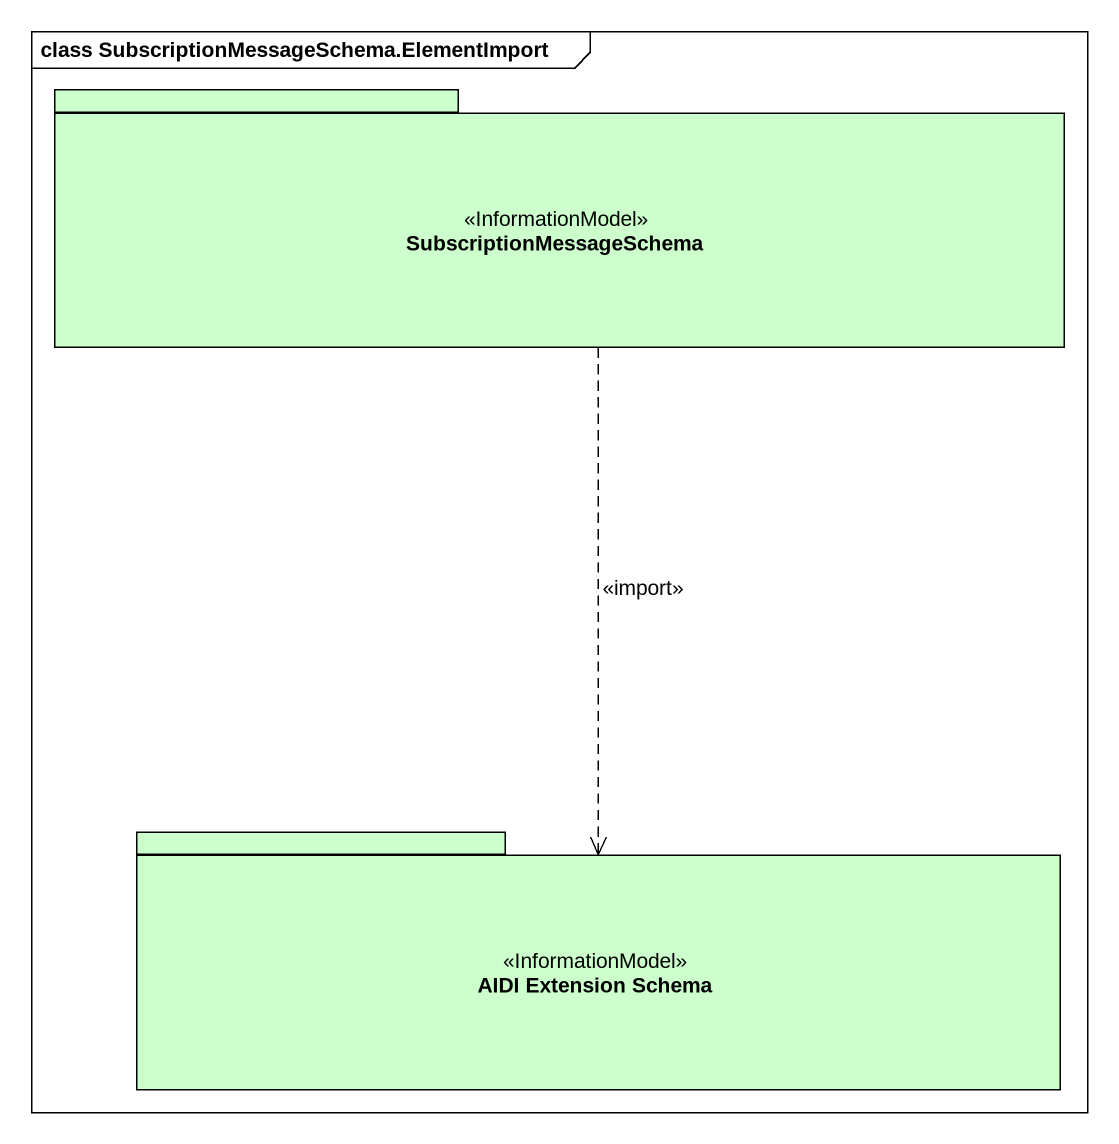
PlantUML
@startuml
mainframe class SubscriptionMessageSchema.ElementImport
package SubscriptionMessageSchema <<InformationModel>> #CCFFCC {
}
package "AIDI Extension Schema" as AIDI_Extension_Schema <<InformationModel>> #CCFFCC {
}
SubscriptionMessageSchema ..> AIDI_Extension_Schema : <<import>>
@enduml
